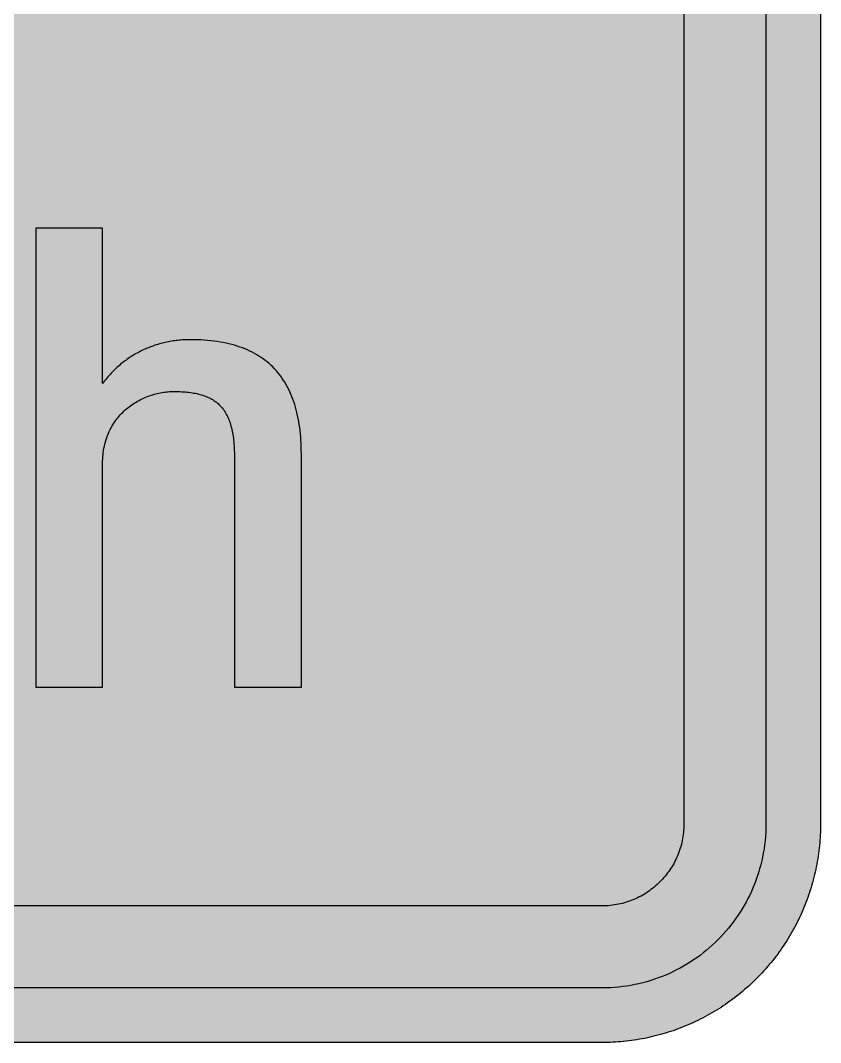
# Model space of a CAD drawing. Header units: millimetres. Extents: x 0 to 212, y 0 to 159.
# Drawn here: x 160.1 to 211.7, y 0.1 to 66 of the extents above; entities that cross this region are included whole.
import ezdxf

# ---------------------------------------------------------------- set-up
doc = ezdxf.new("R2010")
doc.units = ezdxf.units.MM

msp = doc.modelspace()

# ---------------------------------------------------------------- hatches: boundary and pattern name
for color, points in [(254, [(14.1633, 0.0536), (13.9878, 0.0533), (13.8125, 0.0559), (13.6373, 0.061), (13.462, 0.0686), (13.2893, 0.0787), (13.114, 0.0914), (12.9413, 0.1041), (12.7686, 0.1219), (12.5959, 0.1397), (12.4231, 0.16), (12.2504, 0.1829), (12.0777, 0.2057), (11.9075, 0.2337), (11.7373, 0.2616), (11.5672, 0.2921), (11.397, 0.3251), (11.2268, 0.3607), (11.0592, 0.3988), (10.8915, 0.4369), (10.7239, 0.4775), (10.5562, 0.5207), (10.3886, 0.5664), (10.2235, 0.6121), (10.0584, 0.6629), (9.8933, 0.7137), (9.7307, 0.7671), (9.5682, 0.8204), (9.4056, 0.8788), (9.2431, 0.9373), (9.083, 0.9982), (8.923, 1.0617), (8.763, 1.1252), (8.6055, 1.1938), (8.4455, 1.2624), (8.2906, 1.331), (8.1331, 1.4046), (7.9781, 1.4783), (7.8232, 1.5545), (7.6708, 1.6332), (7.5184, 1.7145), (7.366, 1.7958), (7.2161, 1.8796), (7.0663, 1.966), (6.919, 2.0523), (6.7716, 2.1438), (6.6243, 2.2352), (6.4795, 2.3266), (6.3348, 2.4232), (6.19, 2.5197), (6.0477, 2.6187), (5.908, 2.7178), (5.7683, 2.8194), (5.6286, 2.9235), (5.4915, 3.0302), (5.3543, 3.1369), (5.2197, 3.2461), (5.0851, 3.3579), (4.953, 3.4722), (4.8209, 3.5865), (4.6914, 3.7033), (4.5644, 3.8202), (4.4348, 3.9395), (4.3104, 4.0615), (4.1859, 4.1859), (4.0615, 4.3104), (3.9395, 4.4348), (3.8202, 4.5618), (3.7033, 4.6914), (3.5865, 4.8209), (3.4722, 4.953), (3.3579, 5.0851), (3.2487, 5.2197), (3.1369, 5.3543), (3.0302, 5.4915), (2.9235, 5.6286), (2.8194, 5.7683), (2.7178, 5.908), (2.6187, 6.0477), (2.5197, 6.19), (2.4232, 6.3348), (2.3266, 6.477), (2.2352, 6.6243), (2.1438, 6.7691), (2.0523, 6.919), (1.966, 7.0663), (1.8796, 7.2161), (1.7958, 7.366), (1.7145, 7.5184), (1.6332, 7.6708), (1.5545, 7.8232), (1.4783, 7.9781), (1.4046, 8.1331), (1.331, 8.2906), (1.2598, 8.4455), (1.1913, 8.603), (1.1252, 8.763), (1.0592, 8.923), (0.9982, 9.083), (0.9373, 9.2431), (0.8763, 9.4056), (0.8204, 9.5682), (0.7645, 9.7307), (0.7112, 9.8933), (0.6604, 10.0584), (0.6121, 10.2235), (0.5639, 10.3911), (0.5207, 10.5562), (0.4775, 10.7239), (0.4343, 10.8915), (0.3962, 11.0592), (0.3607, 11.2268), (0.3251, 11.397), (0.2921, 11.5672), (0.2616, 11.7373), (0.2311, 11.9075), (0.2057, 12.0802), (0.1803, 12.2504), (0.1575, 12.4231), (0.1372, 12.5959), (0.1194, 12.7686), (0.1041, 12.9413), (0.0889, 13.1166), (0.0787, 13.2893), (0.0686, 13.4645), (0.061, 13.6373), (0.0559, 13.8125), (0.0508, 13.9878), (0.0508, 14.163), (0.0522, 144.6925), (0.0508, 144.8664), (0.0559, 145.0416), (0.061, 145.2169), (0.0686, 145.3896), (0.0787, 145.5649), (0.0889, 145.7376), (0.1041, 145.9128), (0.1194, 146.0856), (0.1372, 146.2583), (0.1575, 146.431), (0.1803, 146.6037), (0.2057, 146.7739), (0.2311, 146.9466), (0.2616, 147.1168), (0.2921, 147.287), (0.3251, 147.4572), (0.3607, 147.6248), (0.3962, 147.795), (0.4343, 147.9626), (0.4775, 148.1303), (0.5207, 148.2979), (0.5639, 148.463), (0.6121, 148.6281), (0.6604, 148.7932), (0.7112, 148.9583), (0.7645, 149.1234), (0.8204, 149.286), (0.8763, 149.4485), (0.9373, 149.6111), (0.9982, 149.7711), (1.0592, 149.9311), (1.1252, 150.0911), (1.1913, 150.2486), (1.2598, 150.4061), (1.331, 150.5636), (1.4046, 150.7185), (1.4783, 150.876), (1.5545, 151.0284), (1.6332, 151.1833), (1.7145, 151.3357), (1.7958, 151.4856), (1.8796, 151.638), (1.966, 151.7879), (2.0523, 151.9352), (2.1438, 152.0825), (2.2352, 152.2298), (2.3266, 152.3746), (2.4232, 152.5194), (2.5197, 152.6616), (2.6187, 152.8039), (2.7178, 152.9461), (2.8194, 153.0858), (2.9235, 153.2255), (3.0302, 153.3627), (3.1369, 153.4973), (3.2487, 153.6344), (3.3579, 153.7665), (3.4722, 153.8986), (3.5865, 154.0307), (3.7033, 154.1602), (3.8202, 154.2898), (3.9395, 154.4168), (4.0615, 154.5438), (4.1859, 154.6682), (4.3104, 154.7901), (4.4348, 154.9121), (4.5644, 155.034), (4.6914, 155.1508), (4.8209, 155.2677), (4.953, 155.382), (5.0851, 155.4937), (5.2197, 155.6055), (5.3543, 155.7147), (5.4915, 155.8239), (5.6286, 155.9281), (5.7683, 156.0322), (5.908, 156.1338), (6.0477, 156.2354), (6.19, 156.3345), (6.3348, 156.431), (6.4795, 156.525), (6.6243, 156.6189), (6.7716, 156.7104), (6.919, 156.7993), (7.0663, 156.8882), (7.2161, 156.9745), (7.366, 157.0584), (7.5184, 157.1396), (7.6708, 157.2209), (7.8232, 157.2971), (7.9781, 157.3733), (8.1331, 157.4495), (8.2906, 157.5206), (8.4455, 157.5918), (8.6055, 157.6603), (8.763, 157.7289), (8.923, 157.7924), (9.083, 157.8559), (9.2431, 157.9169), (9.4056, 157.9753), (9.5682, 158.0337), (9.7307, 158.0871), (9.8933, 158.1404), (10.0584, 158.1912), (10.2235, 158.242), (10.3886, 158.2877), (10.5562, 158.3334), (10.7239, 158.3766), (10.8915, 158.4173), (11.0592, 158.4579), (11.2268, 158.4935), (11.397, 158.529), (11.5672, 158.562), (11.7373, 158.5925), (11.9075, 158.6205), (12.0777, 158.6484), (12.2504, 158.6713), (12.4231, 158.6941), (12.5959, 158.7144), (12.7686, 158.7322), (12.9413, 158.75), (13.114, 158.7627), (13.2893, 158.7754), (13.462, 158.7856), (13.6373, 158.7932), (13.8125, 158.7983), (13.9878, 158.8008), (14.163, 158.8033), (197.6078, 158.8036), (197.7822, 158.8008), (197.9574, 158.7983), (198.1327, 158.7932), (198.3054, 158.7856), (198.4807, 158.7754), (198.6534, 158.7627), (198.8287, 158.75), (199.0014, 158.7322), (199.1741, 158.7144), (199.3468, 158.6941), (199.5195, 158.6713), (199.6897, 158.6484), (199.8624, 158.6205), (200.0326, 158.5925), (200.2028, 158.562), (200.373, 158.529), (200.5432, 158.4935), (200.7108, 158.4579), (200.8784, 158.4173), (201.0461, 158.3766), (201.2137, 158.3334), (201.3788, 158.2877), (201.5465, 158.242), (201.7116, 158.1912), (201.8767, 158.1404), (202.0392, 158.0871), (202.2018, 158.0337), (202.3643, 157.9753), (202.5269, 157.9169), (202.6869, 157.8559), (202.8469, 157.7924), (203.007, 157.7289), (203.167, 157.6603), (203.3245, 157.5918), (203.4794, 157.5206), (203.6369, 157.4495), (203.7918, 157.3733), (203.9468, 157.2971), (204.0992, 157.2209), (204.2516, 157.1396), (204.404, 157.0584), (204.5538, 156.9745), (204.7037, 156.8882), (204.8535, 156.7993), (205.0009, 156.7104), (205.1456, 156.6189), (205.293, 156.525), (205.4352, 156.431), (205.58, 156.3345), (205.7222, 156.2354), (205.8619, 156.1338), (206.0016, 156.0322), (206.1413, 155.9281), (206.2785, 155.8239), (206.4156, 155.7147), (206.5503, 155.6055), (206.6849, 155.4937), (206.817, 155.382), (206.949, 155.2677), (207.0786, 155.1508), (207.2081, 155.034), (207.3351, 154.9121), (207.4596, 154.7901), (207.584, 154.6682), (207.7085, 154.5438), (207.8304, 154.4168), (207.9498, 154.2898), (208.0666, 154.1602), (208.1835, 154.0307), (208.2978, 153.8986), (208.4121, 153.7665), (208.5238, 153.6344), (208.6331, 153.4973), (208.7397, 153.3627), (208.8464, 153.2255), (208.9506, 153.0858), (209.0522, 152.9461), (209.1512, 152.8039), (209.2503, 152.6616), (209.3468, 152.5194), (209.4433, 152.3746), (209.5348, 152.2298), (209.6262, 152.0825), (209.7176, 151.9352), (209.804, 151.7879), (209.8904, 151.638), (209.9742, 151.4856), (210.0555, 151.3357), (210.1367, 151.1833), (210.2155, 151.0284), (210.2917, 150.876), (210.3653, 150.7185), (210.439, 150.5636), (210.5076, 150.4061), (210.5762, 150.2486), (210.6447, 150.0911), (210.7082, 149.9311), (210.7717, 149.7711), (210.8327, 149.6111), (210.8911, 149.4485), (210.9495, 149.286), (211.0029, 149.1234), (211.0562, 148.9583), (211.107, 148.7932), (211.1578, 148.6281), (211.2035, 148.463), (211.2493, 148.2979), (211.2924, 148.1303), (211.3331, 147.9626), (211.3712, 147.795), (211.4093, 147.6248), (211.4448, 147.4572), (211.4779, 147.287), (211.5083, 147.1168), (211.5363, 146.9466), (211.5642, 146.7739), (211.5871, 146.6037), (211.6099, 146.431), (211.6303, 146.2583), (211.648, 146.0856), (211.6658, 145.9128), (211.6785, 145.7376), (211.6912, 145.5649), (211.7014, 145.3896), (211.709, 145.2169), (211.7141, 145.0416), (211.7166, 144.8664), (211.7166, 144.6911), (211.7189, 14.1647), (211.7166, 13.9878), (211.7141, 13.8125), (211.709, 13.6373), (211.7014, 13.4645), (211.6912, 13.2893), (211.6785, 13.1166), (211.6658, 12.9413), (211.648, 12.7686), (211.6303, 12.5959), (211.6099, 12.4231), (211.5871, 12.2504), (211.5642, 12.0802), (211.5363, 11.9075), (211.5083, 11.7373), (211.4779, 11.5672), (211.4448, 11.397), (211.4093, 11.2268), (211.3712, 11.0592), (211.3331, 10.8915), (211.2924, 10.7239), (211.2493, 10.5562), (211.2035, 10.3911), (211.1578, 10.2235), (211.107, 10.0584), (211.0562, 9.8933), (211.0029, 9.7307), (210.9495, 9.5682), (210.8911, 9.4056), (210.8327, 9.2431), (210.7717, 9.083), (210.7082, 8.923), (210.6447, 8.763), (210.5762, 8.603), (210.5076, 8.4455), (210.439, 8.2906), (210.3653, 8.1331), (210.2917, 7.9781), (210.2155, 7.8232), (210.1367, 7.6708), (210.0555, 7.5184), (209.9742, 7.366), (209.8904, 7.2161), (209.804, 7.0663), (209.7176, 6.919), (209.6262, 6.7691), (209.5348, 6.6243), (209.4433, 6.477), (209.3468, 6.3348), (209.2503, 6.19), (209.1512, 6.0477), (209.0522, 5.908), (208.9506, 5.7683), (208.8464, 5.6286), (208.7397, 5.4915), (208.6331, 5.3543), (208.5238, 5.2197), (208.4121, 5.0851), (208.2978, 4.953), (208.1835, 4.8209), (208.0666, 4.6914), (207.9498, 4.5618), (207.8304, 4.4348), (207.7085, 4.3104), (207.584, 4.1859), (207.4596, 4.0615), (207.3351, 3.9395), (207.2081, 3.8202), (207.0786, 3.7033), (206.949, 3.5865), (206.817, 3.4722), (206.6849, 3.3579), (206.5503, 3.2461), (206.4156, 3.1369), (206.2785, 3.0302), (206.1413, 2.9235), (206.0016, 2.8194), (205.8619, 2.7178), (205.7222, 2.6187), (205.58, 2.5197), (205.4352, 2.4232), (205.293, 2.3266), (205.1456, 2.2352), (205.0009, 2.1438), (204.8535, 2.0523), (204.7037, 1.966), (204.5538, 1.8796), (204.404, 1.7958), (204.2516, 1.7145), (204.0992, 1.6332), (203.9468, 1.5545), (203.7918, 1.4783), (203.6369, 1.4046), (203.4794, 1.331), (203.3245, 1.2624), (203.167, 1.1938), (203.007, 1.1252), (202.8469, 1.0617), (202.6869, 0.9982), (202.5269, 0.9373), (202.3643, 0.8788), (202.2018, 0.8204), (202.0392, 0.7671), (201.8767, 0.7137), (201.7116, 0.6629), (201.5465, 0.6121), (201.3788, 0.5664), (201.2137, 0.5207), (201.0461, 0.4775), (200.8784, 0.4369), (200.7108, 0.3988), (200.5432, 0.3607), (200.373, 0.3251), (200.2028, 0.2921), (200.0326, 0.2616), (199.8624, 0.2337), (199.6897, 0.2057), (199.5195, 0.1829), (199.3468, 0.16), (199.1741, 0.1397), (199.0014, 0.1219), (198.8287, 0.1041), (198.6534, 0.0914), (198.4807, 0.0787), (198.3054, 0.0686), (198.1327, 0.061), (197.9574, 0.0559), (197.7822, 0.0533), (197.6069, 0.0533)]), (59, [(14.1633, 3.5814), (13.8887, 3.5839), (13.6169, 3.5941), (13.3477, 3.6119), (13.081, 3.6347), (12.8143, 3.6652), (12.5501, 3.7008), (12.2885, 3.7465), (12.0294, 3.7948), (11.7729, 3.8506), (11.5164, 3.9141), (11.2649, 3.9827), (11.016, 4.0564), (10.7671, 4.1351), (10.5232, 4.2215), (10.2819, 4.3129), (10.0432, 4.412), (9.8069, 4.5161), (9.5733, 4.6228), (9.3447, 4.7371), (9.1186, 4.8565), (8.8951, 4.9809), (8.6741, 5.113), (8.4582, 5.2476), (8.2448, 5.3873), (8.0366, 5.5321), (7.8308, 5.682), (7.6276, 5.8369), (7.4295, 5.9969), (7.2365, 6.1595), (7.046, 6.3297), (6.8605, 6.5024), (6.6777, 6.6802), (6.5024, 6.8605), (6.3271, 7.046), (6.1595, 7.2365), (5.9969, 7.432), (5.8369, 7.6302), (5.682, 7.8308), (5.5321, 8.0366), (5.3873, 8.2448), (5.2451, 8.4582), (5.1105, 8.6741), (4.9809, 8.8951), (4.8565, 9.1186), (4.7371, 9.3447), (4.6228, 9.5758), (4.5136, 9.8069), (4.4094, 10.0432), (4.3129, 10.2819), (4.2215, 10.5232), (4.1351, 10.7696), (4.0538, 11.016), (3.9802, 11.2649), (3.9116, 11.5189), (3.8506, 11.7729), (3.7948, 12.0294), (3.744, 12.2911), (3.7008, 12.5527), (3.6627, 12.8143), (3.6322, 13.081), (3.6093, 13.3502), (3.5916, 13.6195), (3.5814, 13.8913), (3.5789, 14.163), (3.58, 144.6925), (3.5814, 144.9654), (3.5916, 145.2347), (3.6093, 145.5064), (3.6322, 145.7731), (3.6627, 146.0398), (3.7008, 146.304), (3.744, 146.5656), (3.7948, 146.8247), (3.8506, 147.0812), (3.9116, 147.3352), (3.9802, 147.5892), (4.0538, 147.8382), (4.1351, 148.0845), (4.2215, 148.3309), (4.3129, 148.5722), (4.4094, 148.811), (4.5136, 149.0472), (4.6228, 149.2783), (4.7371, 149.5095), (4.8565, 149.7355), (4.9809, 149.9591), (5.1105, 150.1775), (5.2451, 150.3959), (5.3873, 150.6093), (5.5321, 150.8176), (5.682, 151.0233), (5.8369, 151.224), (5.9969, 151.4221), (6.1595, 151.6177), (6.3271, 151.8056), (6.5024, 151.9936), (6.6777, 152.1739), (6.8605, 152.3517), (7.046, 152.5245), (7.2365, 152.6946), (7.4295, 152.8572), (7.6276, 153.0172), (7.8308, 153.1722), (8.0366, 153.322), (8.2448, 153.4668), (8.4582, 153.6065), (8.6741, 153.7411), (8.8951, 153.8732), (9.1186, 153.9977), (9.3447, 154.117), (9.5733, 154.2313), (9.8069, 154.3406), (10.0432, 154.4422), (10.2819, 154.5412), (10.5232, 154.6327), (10.7671, 154.719), (11.016, 154.7978), (11.2649, 154.874), (11.5164, 154.9425), (11.7729, 155.0035), (12.0294, 155.0594), (12.2885, 155.1102), (12.5501, 155.1534), (12.8143, 155.1889), (13.081, 155.2194), (13.3477, 155.2448), (13.6169, 155.26), (13.8887, 155.2702), (14.163, 155.2753), (197.6078, 155.2758), (197.8787, 155.2702), (198.1505, 155.26), (198.4197, 155.2448), (198.689, 155.2194), (198.9557, 155.1889), (199.2173, 155.1534), (199.4789, 155.1102), (199.7405, 155.0594), (199.9971, 155.0035), (200.2511, 154.9425), (200.5051, 154.874), (200.754, 154.7978), (201.0004, 154.719), (201.2467, 154.6327), (201.488, 154.5412), (201.7268, 154.4422), (201.963, 154.3406), (202.1942, 154.2313), (202.4253, 154.117), (202.6514, 153.9977), (202.8749, 153.8732), (203.0959, 153.7411), (203.3118, 153.6065), (203.5251, 153.4668), (203.7334, 153.322), (203.9391, 153.1722), (204.1398, 153.0172), (204.3379, 152.8572), (204.5335, 152.6946), (204.724, 152.5245), (204.9094, 152.3517), (205.0898, 152.1739), (205.2676, 151.9936), (205.4403, 151.8056), (205.6105, 151.6177), (205.773, 151.4221), (205.933, 151.224), (206.088, 151.0233), (206.2378, 150.8176), (206.3826, 150.6093), (206.5223, 150.3959), (206.6569, 150.1775), (206.789, 149.9591), (206.9135, 149.7355), (207.0329, 149.5095), (207.1472, 149.2783), (207.2538, 149.0472), (207.358, 148.811), (207.457, 148.5722), (207.5485, 148.3309), (207.6348, 148.0845), (207.7136, 147.8382), (207.7872, 147.5892), (207.8558, 147.3352), (207.9193, 147.0812), (207.9752, 146.8247), (208.0235, 146.5656), (208.0692, 146.304), (208.1047, 146.0398), (208.1352, 145.7731), (208.1581, 145.5064), (208.1759, 145.2347), (208.186, 144.9654), (208.1911, 144.6911), (208.1911, 14.1647), (208.186, 13.8913), (208.1759, 13.6195), (208.1581, 13.3502), (208.1352, 13.081), (208.1047, 12.8143), (208.0692, 12.5527), (208.0235, 12.2911), (207.9752, 12.0294), (207.9193, 11.7729), (207.8558, 11.5189), (207.7872, 11.2649), (207.7136, 11.016), (207.6348, 10.7696), (207.5485, 10.5232), (207.457, 10.2819), (207.358, 10.0432), (207.2538, 9.8069), (207.1472, 9.5758), (207.0329, 9.3447), (206.9135, 9.1186), (206.789, 8.8951), (206.6569, 8.6741), (206.5223, 8.4582), (206.3826, 8.2448), (206.2378, 8.0366), (206.088, 7.8308), (205.933, 7.6302), (205.773, 7.432), (205.6105, 7.2365), (205.4403, 7.046), (205.2676, 6.8605), (205.0898, 6.6802), (204.9094, 6.5024), (204.724, 6.3297), (204.5335, 6.1595), (204.3379, 5.9969), (204.1398, 5.8369), (203.9391, 5.682), (203.7334, 5.5321), (203.5251, 5.3873), (203.3118, 5.2476), (203.0959, 5.113), (202.8749, 4.9809), (202.6514, 4.8565), (202.4253, 4.7371), (202.1942, 4.6228), (201.963, 4.5161), (201.7268, 4.412), (201.488, 4.3129), (201.2467, 4.2215), (201.0004, 4.1351), (200.754, 4.0564), (200.5051, 3.9827), (200.2511, 3.9141), (199.9971, 3.8506), (199.7405, 3.7948), (199.4789, 3.7465), (199.2173, 3.7008), (198.9557, 3.6652), (198.689, 3.6347), (198.4197, 3.6119), (198.1505, 3.5941), (197.8787, 3.5839), (197.6069, 3.5789)]), (254, [(14.1633, 8.8731), (14.0259, 8.8748), (13.8887, 8.8798), (13.7541, 8.8875), (13.622, 8.9002), (13.4874, 8.9154), (13.3553, 8.9332), (13.2258, 8.9535), (13.0962, 8.9789), (12.9667, 9.0068), (12.8397, 9.0373), (12.7127, 9.0729), (12.5882, 9.1084), (12.4663, 9.1491), (12.3419, 9.1923), (12.2225, 9.238), (12.1031, 9.2888), (11.9837, 9.3396), (11.8694, 9.3929), (11.7526, 9.4513), (11.6408, 9.5098), (11.5291, 9.5733), (11.4198, 9.6368), (11.3106, 9.7053), (11.2039, 9.7765), (11.0998, 9.8476), (10.9957, 9.9238), (10.8966, 10), (10.7975, 10.0787), (10.6985, 10.1625), (10.6045, 10.2464), (10.5105, 10.3327), (10.4216, 10.4216), (10.3327, 10.5131), (10.2464, 10.6045), (10.16, 10.701), (10.0787, 10.7975), (10, 10.8966), (9.9212, 10.9982), (9.8476, 11.0998), (9.7739, 11.2039), (9.7053, 11.3106), (9.6368, 11.4198), (9.5707, 11.5291), (9.5098, 11.6408), (9.4488, 11.7551), (9.3929, 11.8694), (9.337, 11.9863), (9.2862, 12.1031), (9.238, 12.2225), (9.1923, 12.3444), (9.1491, 12.4663), (9.1084, 12.5908), (9.0703, 12.7152), (9.0373, 12.8397), (9.0068, 12.9692), (8.9789, 13.0962), (8.9535, 13.2258), (8.9306, 13.3579), (8.9129, 13.4899), (8.8976, 13.622), (8.8849, 13.7566), (8.8773, 13.8913), (8.8722, 14.0259), (8.8697, 14.163), (8.8717, 144.6925), (8.8722, 144.8283), (8.8773, 144.9629), (8.8849, 145.0975), (8.8976, 145.2321), (8.9129, 145.3642), (8.9306, 145.4963), (8.9535, 145.6284), (8.9789, 145.7579), (9.0068, 145.8849), (9.0373, 146.0144), (9.0703, 146.1389), (9.1084, 146.2634), (9.1491, 146.3878), (9.1923, 146.5097), (9.238, 146.6317), (9.2862, 146.751), (9.337, 146.8679), (9.3929, 146.9847), (9.4488, 147.099), (9.5098, 147.2133), (9.5707, 147.3251), (9.6368, 147.4343), (9.7053, 147.5435), (9.7739, 147.6502), (9.8476, 147.7543), (9.9212, 147.8559), (10, 147.9575), (10.0787, 148.0566), (10.16, 148.1531), (10.2464, 148.2496), (10.3327, 148.3411), (10.4216, 148.4325), (10.5105, 148.5214), (10.6045, 148.6078), (10.6985, 148.6916), (10.7975, 148.7754), (10.8966, 148.8542), (10.9957, 148.9304), (11.0998, 149.0066), (11.2039, 149.0777), (11.3106, 149.1488), (11.4198, 149.2174), (11.5291, 149.2809), (11.6408, 149.3444), (11.7526, 149.4028), (11.8694, 149.4612), (11.9837, 149.5146), (12.1031, 149.5679), (12.2225, 149.6162), (12.3419, 149.6619), (12.4663, 149.7051), (12.5882, 149.7457), (12.7127, 149.7813), (12.8397, 149.8168), (12.9667, 149.8473), (13.0962, 149.8752), (13.2258, 149.9006), (13.3553, 149.921), (13.4874, 149.9413), (13.622, 149.9565), (13.7541, 149.9667), (13.8887, 149.9768), (14.0259, 149.9819), (14.163, 149.9819), (197.6078, 149.9842), (197.7441, 149.9819), (197.8787, 149.9768), (198.0133, 149.9667), (198.1479, 149.9565), (198.28, 149.9413), (198.4121, 149.921), (198.5442, 149.9006), (198.6737, 149.8752), (198.8007, 149.8473), (198.9303, 149.8168), (199.0547, 149.7813), (199.1792, 149.7457), (199.3036, 149.7051), (199.4256, 149.6619), (199.5475, 149.6162), (199.6669, 149.5679), (199.7837, 149.5146), (199.9005, 149.4612), (200.0148, 149.4028), (200.1291, 149.3444), (200.2409, 149.2809), (200.3501, 149.2174), (200.4593, 149.1488), (200.566, 149.0777), (200.6702, 149.0066), (200.7718, 148.9304), (200.8734, 148.8542), (200.9724, 148.7754), (201.0689, 148.6916), (201.1655, 148.6078), (201.2569, 148.5214), (201.3483, 148.4325), (201.4372, 148.3411), (201.5236, 148.2496), (201.6074, 148.1531), (201.6912, 148.0566), (201.77, 147.9575), (201.8462, 147.8559), (201.9224, 147.7543), (201.9935, 147.6502), (202.0646, 147.5435), (202.1332, 147.4343), (202.1967, 147.3251), (202.2602, 147.2133), (202.3186, 147.099), (202.377, 146.9847), (202.4304, 146.8679), (202.4812, 146.751), (202.532, 146.6317), (202.5777, 146.5097), (202.6209, 146.3878), (202.6615, 146.2634), (202.6971, 146.1389), (202.7326, 146.0144), (202.7631, 145.8849), (202.7911, 145.7579), (202.8165, 145.6284), (202.8368, 145.4963), (202.8546, 145.3642), (202.8698, 145.2321), (202.8825, 145.0975), (202.8901, 144.9629), (202.8952, 144.8283), (202.8977, 144.6911), (202.8994, 14.1647), (202.8952, 14.0259), (202.8901, 13.8913), (202.8825, 13.7566), (202.8698, 13.622), (202.8546, 13.4899), (202.8368, 13.3579), (202.8165, 13.2258), (202.7911, 13.0962), (202.7631, 12.9692), (202.7326, 12.8397), (202.6971, 12.7152), (202.6615, 12.5908), (202.6209, 12.4663), (202.5777, 12.3444), (202.532, 12.2225), (202.4812, 12.1031), (202.4304, 11.9863), (202.377, 11.8694), (202.3186, 11.7551), (202.2602, 11.6408), (202.1967, 11.5291), (202.1332, 11.4198), (202.0646, 11.3106), (201.9935, 11.2039), (201.9224, 11.0998), (201.8462, 10.9982), (201.77, 10.8966), (201.6912, 10.7975), (201.6074, 10.701), (201.5236, 10.6045), (201.4372, 10.5131), (201.3483, 10.4216), (201.2569, 10.3327), (201.1655, 10.2464), (201.0689, 10.1625), (200.9724, 10.0787), (200.8734, 10), (200.7718, 9.9238), (200.6702, 9.8476), (200.566, 9.7765), (200.4593, 9.7053), (200.3501, 9.6368), (200.2409, 9.5733), (200.1291, 9.5098), (200.0148, 9.4513), (199.9005, 9.3929), (199.7837, 9.3396), (199.6669, 9.2888), (199.5475, 9.238), (199.4256, 9.1923), (199.3036, 9.1491), (199.1792, 9.1084), (199.0547, 9.0729), (198.9303, 9.0373), (198.8007, 9.0068), (198.6737, 8.9789), (198.5442, 8.9535), (198.4121, 8.9332), (198.28, 8.9154), (198.1479, 8.9002), (198.0133, 8.8875), (197.8787, 8.8798), (197.7441, 8.8748), (197.6069, 8.8722)]), (59, [(165.3783, 22.9842), (165.3783, 37.4191), (165.3794, 37.5666), (165.3845, 37.7139), (165.3946, 37.8587), (165.4073, 38.0009), (165.4226, 38.1406), (165.4429, 38.2753), (165.4658, 38.4099), (165.4912, 38.542), (165.5216, 38.6715), (165.5547, 38.796), (165.5902, 38.9204), (165.6283, 39.0423), (165.6715, 39.1617), (165.7147, 39.2786), (165.7629, 39.3903), (165.8112, 39.5021), (165.8645, 39.6113), (165.9204, 39.718), (165.9788, 39.8221), (166.0373, 39.9237), (166.1008, 40.0228), (166.1643, 40.1193), (166.2328, 40.2133), (166.3014, 40.3047), (166.3725, 40.3936), (166.4462, 40.4825), (166.5199, 40.5663), (166.5986, 40.6476), (166.6773, 40.7289), (166.7561, 40.8051), (166.8399, 40.8813), (166.9212, 40.9524), (167.0075, 41.0235), (167.0939, 41.0896), (167.1828, 41.1556), (167.2717, 41.2191), (167.3606, 41.2801), (167.452, 41.3385), (167.546, 41.3944), (167.6375, 41.4503), (167.734, 41.5011), (167.828, 41.5493), (167.9245, 41.5976), (168.021, 41.6433), (168.1175, 41.6839), (168.2166, 41.7246), (168.3156, 41.7627), (168.4147, 41.7982), (168.5138, 41.8338), (168.6128, 41.8643), (168.7119, 41.8922), (168.8109, 41.9202), (168.91, 41.9456), (169.0116, 41.9684), (169.1107, 41.9887), (169.2097, 42.0065), (169.3088, 42.0218), (169.4078, 42.037), (169.5069, 42.0472), (169.606, 42.0573), (169.7025, 42.0649), (169.799, 42.07), (169.8955, 42.0726), (169.992, 42.0751), (170.119, 42.0726), (170.246, 42.07), (170.368, 42.0675), (170.4899, 42.0624), (170.6067, 42.0548), (170.7236, 42.0446), (170.8379, 42.0345), (170.9496, 42.0218), (171.0588, 42.0091), (171.1655, 41.9938), (171.2697, 41.976), (171.3738, 41.9557), (171.4729, 41.9354), (171.5719, 41.91), (171.6684, 41.8871), (171.7624, 41.8592), (171.8539, 41.8313), (171.9428, 41.7982), (172.0291, 41.7678), (172.1155, 41.7322), (172.1968, 41.6941), (172.278, 41.656), (172.3568, 41.6154), (172.433, 41.5722), (172.5092, 41.5265), (172.5803, 41.4782), (172.6514, 41.4299), (172.72, 41.3766), (172.786, 41.3233), (172.8495, 41.2674), (172.9105, 41.209), (172.9715, 41.148), (173.0299, 41.0845), (173.0858, 41.0185), (173.1391, 40.9524), (173.1924, 40.8813), (173.2407, 40.8076), (173.289, 40.734), (173.3347, 40.6552), (173.3804, 40.5765), (173.421, 40.4927), (173.4617, 40.4089), (173.4998, 40.32), (173.5379, 40.2285), (173.5709, 40.1371), (173.6039, 40.0406), (173.6369, 39.9415), (173.6649, 39.8424), (173.6928, 39.7383), (173.7182, 39.6316), (173.7411, 39.5224), (173.7639, 39.4106), (173.7817, 39.2963), (173.802, 39.177), (173.8173, 39.0576), (173.8325, 38.9331), (173.8452, 38.8087), (173.8554, 38.6791), (173.8655, 38.547), (173.8732, 38.4124), (173.8782, 38.2727), (173.8833, 38.133), (173.8859, 37.9882), (173.8859, 37.8409), (173.8877, 22.9842), (178.205, 22.9842), (178.205, 38.0541), (178.2013, 38.2778), (178.1962, 38.4988), (178.1886, 38.7172), (178.1785, 38.9306), (178.1632, 39.1414), (178.1454, 39.3497), (178.1226, 39.5529), (178.0972, 39.7561), (178.0692, 39.9517), (178.0388, 40.1472), (178.0032, 40.3377), (177.9651, 40.5257), (177.9219, 40.7086), (177.8762, 40.8889), (177.8279, 41.0667), (177.7771, 41.2394), (177.7213, 41.4096), (177.6628, 41.5773), (177.5993, 41.7398), (177.5333, 41.8998), (177.4647, 42.0548), (177.3911, 42.2097), (177.3149, 42.357), (177.2361, 42.5044), (177.1523, 42.6466), (177.0634, 42.7863), (176.9745, 42.9209), (176.8805, 43.053), (176.7815, 43.1825), (176.6824, 43.307), (176.5757, 43.4264), (176.469, 43.5458), (176.3573, 43.6601), (176.2404, 43.7693), (176.1211, 43.8785), (175.9991, 43.9826), (175.8721, 44.0817), (175.7426, 44.1782), (175.608, 44.2722), (175.4708, 44.3611), (175.3311, 44.4475), (175.1863, 44.5287), (175.0365, 44.6075), (174.8841, 44.6811), (174.7291, 44.7548), (174.5691, 44.8208), (174.4066, 44.8869), (174.2389, 44.9453), (174.0687, 45.0037), (173.8935, 45.0571), (173.7157, 45.1053), (173.5328, 45.1536), (173.3474, 45.1942), (173.1594, 45.2323), (172.9638, 45.2679), (172.7683, 45.3009), (172.5676, 45.3288), (172.3619, 45.3517), (172.1536, 45.372), (171.9402, 45.3898), (171.7243, 45.4025), (171.5033, 45.4101), (171.2798, 45.4177), (171.0512, 45.4177), (170.9471, 45.4177), (170.8455, 45.4152), (170.7413, 45.4127), (170.6397, 45.4076), (170.5381, 45.4025), (170.434, 45.3949), (170.3324, 45.3847), (170.2308, 45.3746), (170.1317, 45.3644), (170.0301, 45.3492), (169.9285, 45.3365), (169.8295, 45.3212), (169.7279, 45.3034), (169.6288, 45.2831), (169.5298, 45.2653), (169.4307, 45.2425), (169.3342, 45.2196), (169.2351, 45.1968), (169.1386, 45.1714), (169.0395, 45.1434), (168.943, 45.1155), (168.8465, 45.0875), (168.7525, 45.0545), (168.656, 45.024), (168.562, 44.9885), (168.468, 44.9555), (168.3741, 44.9174), (168.2801, 44.8793), (168.1861, 44.8412), (168.0947, 44.8005), (168.0032, 44.7573), (167.9118, 44.7142), (167.8203, 44.671), (167.7314, 44.6227), (167.6425, 44.577), (167.5536, 44.5262), (167.4647, 44.4754), (167.3784, 44.4246), (167.292, 44.3713), (167.2057, 44.3179), (167.1193, 44.262), (167.0355, 44.2036), (166.9517, 44.1452), (166.8678, 44.0842), (166.7866, 44.0233), (166.7053, 43.9598), (166.624, 43.8963), (166.5427, 43.8302), (166.464, 43.7617), (166.3852, 43.6931), (166.3065, 43.622), (166.2303, 43.5508), (166.1541, 43.4797), (166.0804, 43.4035), (166.0042, 43.3273), (165.9306, 43.2511), (165.8595, 43.1724), (165.7883, 43.0936), (165.7172, 43.0124), (165.6461, 42.9285), (165.5775, 42.8447), (165.5089, 42.7584), (165.4429, 42.672), (165.3769, 42.5831), (165.3783, 52.6175), (161.061, 52.6175), (161.061, 22.9842)])]:
    msp.add_hatch(color=color).paths.add_polyline_path(points)

# ---------------------------------------------------------------- linework, layer by layer
at = {"color": 254}
for points in [[(211.7166, 144.6911), (211.7189, 14.1647), (211.7166, 13.9878), (211.7141, 13.8125), (211.709, 13.6373), (211.7014, 13.4645), (211.6912, 13.2893), (211.6785, 13.1166), (211.6658, 12.9413), (211.648, 12.7686), (211.6303, 12.5959), (211.6099, 12.4231), (211.5871, 12.2504), (211.5642, 12.0802), (211.5363, 11.9075), (211.5083, 11.7373), (211.4779, 11.5672), (211.4448, 11.397), (211.4093, 11.2268), (211.3712, 11.0592), (211.3331, 10.8915), (211.2924, 10.7239), (211.2493, 10.5562), (211.2035, 10.3911), (211.1578, 10.2235), (211.107, 10.0584), (211.0562, 9.8933), (211.0029, 9.7307), (210.9495, 9.5682), (210.8911, 9.4056), (210.8327, 9.2431), (210.7717, 9.083), (210.7082, 8.923), (210.6447, 8.763), (210.5762, 8.603), (210.5076, 8.4455), (210.439, 8.2906), (210.3653, 8.1331), (210.2917, 7.9781), (210.2155, 7.8232), (210.1367, 7.6708), (210.0555, 7.5184), (209.9742, 7.366), (209.8904, 7.2161), (209.804, 7.0663), (209.7176, 6.919), (209.6262, 6.7691), (209.5348, 6.6243), (209.4433, 6.477), (209.3468, 6.3348), (209.2503, 6.19), (209.1512, 6.0477), (209.0522, 5.908), (208.9506, 5.7683), (208.8464, 5.6286), (208.7397, 5.4915), (208.6331, 5.3543), (208.5238, 5.2197), (208.4121, 5.0851), (208.2978, 4.953), (208.1835, 4.8209), (208.0666, 4.6914), (207.9498, 4.5618), (207.8304, 4.4348), (207.7085, 4.3104), (207.584, 4.1859), (207.4596, 4.0615), (207.3351, 3.9395), (207.2081, 3.8202), (207.0786, 3.7033), (206.949, 3.5865), (206.817, 3.4722), (206.6849, 3.3579), (206.5503, 3.2461), (206.4156, 3.1369), (206.2785, 3.0302), (206.1413, 2.9235), (206.0016, 2.8194), (205.8619, 2.7178), (205.7222, 2.6187), (205.58, 2.5197), (205.4352, 2.4232), (205.293, 2.3266), (205.1456, 2.2352), (205.0009, 2.1438), (204.8535, 2.0523), (204.7037, 1.966), (204.5538, 1.8796), (204.404, 1.7958), (204.2516, 1.7145), (204.0992, 1.6332), (203.9468, 1.5545), (203.7918, 1.4783), (203.6369, 1.4046), (203.4794, 1.331), (203.3245, 1.2624), (203.167, 1.1938), (203.007, 1.1252), (202.8469, 1.0617), (202.6869, 0.9982), (202.5269, 0.9373), (202.3643, 0.8788), (202.2018, 0.8204), (202.0392, 0.7671), (201.8767, 0.7137), (201.7116, 0.6629), (201.5465, 0.6121), (201.3788, 0.5664), (201.2137, 0.5207), (201.0461, 0.4775), (200.8784, 0.4369), (200.7108, 0.3988), (200.5432, 0.3607), (200.373, 0.3251), (200.2028, 0.2921), (200.0326, 0.2616), (199.8624, 0.2337), (199.6897, 0.2057), (199.5195, 0.1829), (199.3468, 0.16), (199.1741, 0.1397), (199.0014, 0.1219), (198.8287, 0.1041), (198.6534, 0.0914), (198.4807, 0.0787), (198.3054, 0.0686), (198.1327, 0.061), (197.9574, 0.0559), (197.7822, 0.0533), (197.6069, 0.0533), (14.1633, 0.0536)], [(202.8977, 144.6911), (202.8994, 14.1647), (202.8952, 14.0259), (202.8901, 13.8913), (202.8825, 13.7566), (202.8698, 13.622), (202.8546, 13.4899), (202.8368, 13.3579), (202.8165, 13.2258), (202.7911, 13.0962), (202.7631, 12.9692), (202.7326, 12.8397), (202.6971, 12.7152), (202.6615, 12.5908), (202.6209, 12.4663), (202.5777, 12.3444), (202.532, 12.2225), (202.4812, 12.1031), (202.4304, 11.9863), (202.377, 11.8694), (202.3186, 11.7551), (202.2602, 11.6408), (202.1967, 11.5291), (202.1332, 11.4198), (202.0646, 11.3106), (201.9935, 11.2039), (201.9224, 11.0998), (201.8462, 10.9982), (201.77, 10.8966), (201.6912, 10.7975), (201.6074, 10.701), (201.5236, 10.6045), (201.4372, 10.5131), (201.3483, 10.4216), (201.2569, 10.3327), (201.1655, 10.2464), (201.0689, 10.1625), (200.9724, 10.0787), (200.8734, 10), (200.7718, 9.9238), (200.6702, 9.8476), (200.566, 9.7765), (200.4593, 9.7053), (200.3501, 9.6368), (200.2409, 9.5733), (200.1291, 9.5098), (200.0148, 9.4513), (199.9005, 9.3929), (199.7837, 9.3396), (199.6669, 9.2888), (199.5475, 9.238), (199.4256, 9.1923), (199.3036, 9.1491), (199.1792, 9.1084), (199.0547, 9.0729), (198.9303, 9.0373), (198.8007, 9.0068), (198.6737, 8.9789), (198.5442, 8.9535), (198.4121, 8.9332), (198.28, 8.9154), (198.1479, 8.9002), (198.0133, 8.8875), (197.8787, 8.8798), (197.7441, 8.8748), (197.6069, 8.8722), (14.1633, 8.8731)]]:
    msp.add_lwpolyline(points, dxfattribs=at)
at = {"color": 59}
for points in [[(208.1911, 144.6911), (208.1911, 14.1647), (208.186, 13.8913), (208.1759, 13.6195), (208.1581, 13.3502), (208.1352, 13.081), (208.1047, 12.8143), (208.0692, 12.5527), (208.0235, 12.2911), (207.9752, 12.0294), (207.9193, 11.7729), (207.8558, 11.5189), (207.7872, 11.2649), (207.7136, 11.016), (207.6348, 10.7696), (207.5485, 10.5232), (207.457, 10.2819), (207.358, 10.0432), (207.2538, 9.8069), (207.1472, 9.5758), (207.0329, 9.3447), (206.9135, 9.1186), (206.789, 8.8951), (206.6569, 8.6741), (206.5223, 8.4582), (206.3826, 8.2448), (206.2378, 8.0366), (206.088, 7.8308), (205.933, 7.6302), (205.773, 7.432), (205.6105, 7.2365), (205.4403, 7.046), (205.2676, 6.8605), (205.0898, 6.6802), (204.9094, 6.5024), (204.724, 6.3297), (204.5335, 6.1595), (204.3379, 5.9969), (204.1398, 5.8369), (203.9391, 5.682), (203.7334, 5.5321), (203.5251, 5.3873), (203.3118, 5.2476), (203.0959, 5.113), (202.8749, 4.9809), (202.6514, 4.8565), (202.4253, 4.7371), (202.1942, 4.6228), (201.963, 4.5161), (201.7268, 4.412), (201.488, 4.3129), (201.2467, 4.2215), (201.0004, 4.1351), (200.754, 4.0564), (200.5051, 3.9827), (200.2511, 3.9141), (199.9971, 3.8506), (199.7405, 3.7948), (199.4789, 3.7465), (199.2173, 3.7008), (198.9557, 3.6652), (198.689, 3.6347), (198.4197, 3.6119), (198.1505, 3.5941), (197.8787, 3.5839), (197.6069, 3.5789), (14.1633, 3.5814)], [(165.3783, 22.9842), (165.3783, 37.4191), (165.3794, 37.5666), (165.3845, 37.7139), (165.3946, 37.8587), (165.4073, 38.0009), (165.4226, 38.1406), (165.4429, 38.2753), (165.4658, 38.4099), (165.4912, 38.542), (165.5216, 38.6715), (165.5547, 38.796), (165.5902, 38.9204), (165.6283, 39.0423), (165.6715, 39.1617), (165.7147, 39.2786), (165.7629, 39.3903), (165.8112, 39.5021), (165.8645, 39.6113), (165.9204, 39.718), (165.9788, 39.8221), (166.0373, 39.9237), (166.1008, 40.0228), (166.1643, 40.1193), (166.2328, 40.2133), (166.3014, 40.3047), (166.3725, 40.3936), (166.4462, 40.4825), (166.5199, 40.5663), (166.5986, 40.6476), (166.6773, 40.7289), (166.7561, 40.8051), (166.8399, 40.8813), (166.9212, 40.9524), (167.0075, 41.0235), (167.0939, 41.0896), (167.1828, 41.1556), (167.2717, 41.2191), (167.3606, 41.2801), (167.452, 41.3385), (167.546, 41.3944), (167.6375, 41.4503), (167.734, 41.5011), (167.828, 41.5493), (167.9245, 41.5976), (168.021, 41.6433), (168.1175, 41.6839), (168.2166, 41.7246), (168.3156, 41.7627), (168.4147, 41.7982), (168.5138, 41.8338), (168.6128, 41.8643), (168.7119, 41.8922), (168.8109, 41.9202), (168.91, 41.9456), (169.0116, 41.9684), (169.1107, 41.9887), (169.2097, 42.0065), (169.3088, 42.0218), (169.4078, 42.037), (169.5069, 42.0472), (169.606, 42.0573), (169.7025, 42.0649), (169.799, 42.07), (169.8955, 42.0726), (169.992, 42.0751), (170.119, 42.0726), (170.246, 42.07), (170.368, 42.0675), (170.4899, 42.0624), (170.6067, 42.0548), (170.7236, 42.0446), (170.8379, 42.0345), (170.9496, 42.0218), (171.0588, 42.0091), (171.1655, 41.9938), (171.2697, 41.976), (171.3738, 41.9557), (171.4729, 41.9354), (171.5719, 41.91), (171.6684, 41.8871), (171.7624, 41.8592), (171.8539, 41.8313), (171.9428, 41.7982), (172.0291, 41.7678), (172.1155, 41.7322), (172.1968, 41.6941), (172.278, 41.656), (172.3568, 41.6154), (172.433, 41.5722), (172.5092, 41.5265), (172.5803, 41.4782), (172.6514, 41.4299), (172.72, 41.3766), (172.786, 41.3233), (172.8495, 41.2674), (172.9105, 41.209), (172.9715, 41.148), (173.0299, 41.0845), (173.0858, 41.0185), (173.1391, 40.9524), (173.1924, 40.8813), (173.2407, 40.8076), (173.289, 40.734), (173.3347, 40.6552), (173.3804, 40.5765), (173.421, 40.4927), (173.4617, 40.4089), (173.4998, 40.32), (173.5379, 40.2285), (173.5709, 40.1371), (173.6039, 40.0406), (173.6369, 39.9415), (173.6649, 39.8424), (173.6928, 39.7383), (173.7182, 39.6316), (173.7411, 39.5224), (173.7639, 39.4106), (173.7817, 39.2963), (173.802, 39.177), (173.8173, 39.0576), (173.8325, 38.9331), (173.8452, 38.8087), (173.8554, 38.6791), (173.8655, 38.547), (173.8732, 38.4124), (173.8782, 38.2727), (173.8833, 38.133), (173.8859, 37.9882), (173.8859, 37.8409), (173.8877, 22.9842), (178.205, 22.9842), (178.205, 38.0541), (178.2013, 38.2778), (178.1962, 38.4988), (178.1886, 38.7172), (178.1785, 38.9306), (178.1632, 39.1414), (178.1454, 39.3497), (178.1226, 39.5529), (178.0972, 39.7561), (178.0692, 39.9517), (178.0388, 40.1472), (178.0032, 40.3377), (177.9651, 40.5257), (177.9219, 40.7086), (177.8762, 40.8889), (177.8279, 41.0667), (177.7771, 41.2394), (177.7213, 41.4096), (177.6628, 41.5773), (177.5993, 41.7398), (177.5333, 41.8998), (177.4647, 42.0548), (177.3911, 42.2097), (177.3149, 42.357), (177.2361, 42.5044), (177.1523, 42.6466), (177.0634, 42.7863), (176.9745, 42.9209), (176.8805, 43.053), (176.7815, 43.1825), (176.6824, 43.307), (176.5757, 43.4264), (176.469, 43.5458), (176.3573, 43.6601), (176.2404, 43.7693), (176.1211, 43.8785), (175.9991, 43.9826), (175.8721, 44.0817), (175.7426, 44.1782), (175.608, 44.2722), (175.4708, 44.3611), (175.3311, 44.4475), (175.1863, 44.5287), (175.0365, 44.6075), (174.8841, 44.6811), (174.7291, 44.7548), (174.5691, 44.8208), (174.4066, 44.8869), (174.2389, 44.9453), (174.0687, 45.0037), (173.8935, 45.0571), (173.7157, 45.1053), (173.5328, 45.1536), (173.3474, 45.1942), (173.1594, 45.2323), (172.9638, 45.2679), (172.7683, 45.3009), (172.5676, 45.3288), (172.3619, 45.3517), (172.1536, 45.372), (171.9402, 45.3898), (171.7243, 45.4025), (171.5033, 45.4101), (171.2798, 45.4177), (171.0512, 45.4177), (170.9471, 45.4177), (170.8455, 45.4152), (170.7413, 45.4127), (170.6397, 45.4076), (170.5381, 45.4025), (170.434, 45.3949), (170.3324, 45.3847), (170.2308, 45.3746), (170.1317, 45.3644), (170.0301, 45.3492), (169.9285, 45.3365), (169.8295, 45.3212), (169.7279, 45.3034), (169.6288, 45.2831), (169.5298, 45.2653), (169.4307, 45.2425), (169.3342, 45.2196), (169.2351, 45.1968), (169.1386, 45.1714), (169.0395, 45.1434), (168.943, 45.1155), (168.8465, 45.0875), (168.7525, 45.0545), (168.656, 45.024), (168.562, 44.9885), (168.468, 44.9555), (168.3741, 44.9174), (168.2801, 44.8793), (168.1861, 44.8412), (168.0947, 44.8005), (168.0032, 44.7573), (167.9118, 44.7142), (167.8203, 44.671), (167.7314, 44.6227), (167.6425, 44.577), (167.5536, 44.5262), (167.4647, 44.4754), (167.3784, 44.4246), (167.292, 44.3713), (167.2057, 44.3179), (167.1193, 44.262), (167.0355, 44.2036), (166.9517, 44.1452), (166.8678, 44.0842), (166.7866, 44.0233), (166.7053, 43.9598), (166.624, 43.8963), (166.5427, 43.8302), (166.464, 43.7617), (166.3852, 43.6931), (166.3065, 43.622), (166.2303, 43.5508), (166.1541, 43.4797), (166.0804, 43.4035), (166.0042, 43.3273), (165.9306, 43.2511), (165.8595, 43.1724), (165.7883, 43.0936), (165.7172, 43.0124), (165.6461, 42.9285), (165.5775, 42.8447), (165.5089, 42.7584), (165.4429, 42.672), (165.3769, 42.5831), (165.3783, 52.6175), (161.061, 52.6175), (161.061, 22.9842), (165.3783, 22.9842)]]:
    msp.add_lwpolyline(points, dxfattribs=at)

doc.saveas('drawing.dxf')
